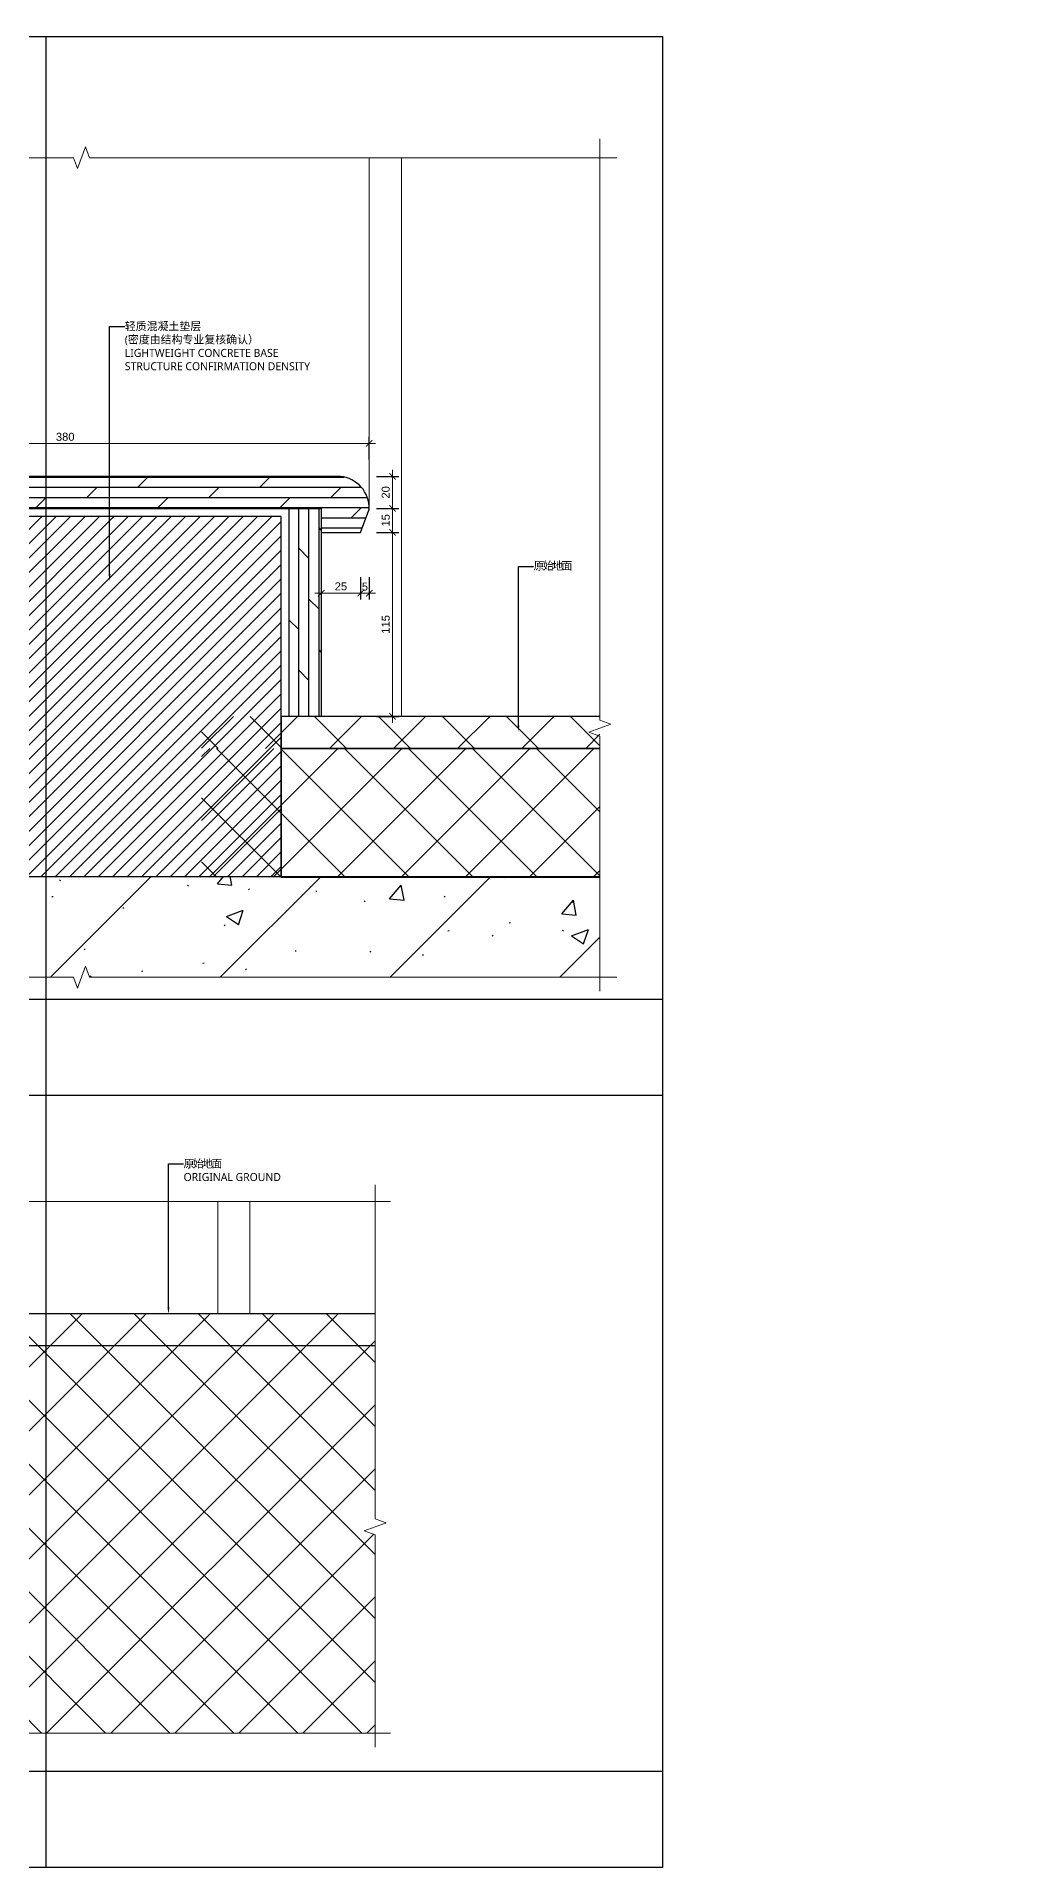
# Model space of a CAD drawing. Header units: millimetres. Extents: x 6321 to 48194, y 123 to 15211.
# Drawn here: x 46098 to 46703, y 8085 to 9229 of the extents above; entities that cross this region are included whole.
import ezdxf
from ezdxf import colors
from ezdxf.entities.mleader import LeaderData, LeaderLine
from ezdxf.math import Vec2, Vec3

# ---------------------------------------------------------------- set-up
doc = ezdxf.new("R2010")
doc.units = ezdxf.units.MM
for name, color, linetype in [('0 @ 2', 7, 'Continuous'), ('I-DETL-LW01', 1, 'Continuous'), ('I-DETL-LW02', 2, 'Continuous'), ('IA10-16 Floor Detail$0$I-SECT-LW09', 9, 'Continuous'), ('WALL TYPE$0$I-SECT-LW03', 3, 'Continuous')]:
    doc.layers.add(name, color=color, linetype=linetype)
for name, color, linetype, lineweight in [('_ACM-A-ANNO-DIMS', 2, 'Continuous', 13), ('_ACM-A-DETL-PATT', 8, 'Continuous', 0), ('_ACM-A-DETL-THIN', 2, 'Continuous', 9)]:
    doc.layers.add(name, color=color, linetype=linetype, lineweight=lineweight)
doc.styles.add('Arial', font='ARIALUNI.ttf')
doc.styles.add('Arial_1', font='arial.ttf', dxfattribs={"height": 75})
doc.dimstyles.new('Aec-Arch-M-2', dxfattribs={"dimscale": 2, "dimtxt": 2.5, "dimasz": 2, "dimexe": 2, "dimexo": 2, "dimgap": 0.8, "dimtad": 1, "dimdec": 0, "dimrnd": 1, "dimzin": 3, "dimdsep": 46, "dimtxsty": 'Arial', "dimblk": 'WALL TYPE$0$_ArchTick', "dimcen": 2.5, "dimdle": 2, "dimclrd": 256, "dimclre": 256, "dimclrt": 256, "dimazin": 2, "dimtfac": 0.75, "dimtdec": 0, "dimtix": 1, "dimtmove": 2, "dimatfit": 2, "dimfxl": 5, "dimfxlon": 1, "dimtolj": 1, "dimtzin": 0, "dimlwd": -1, "dimarcsym": 0})
pattern_1 = [(45, (113602.47, 4907.002), (-20.00002, 20.00002), []), (135, (113602.47, 4907.002), (-20.00002, -20.00002), [])]

# ---------------------------------------------------------------- blocks, each defined once
blk = doc.blocks.new('WALL TYPE$0$_ArchTick')
at = {"color": 0, "linetype": 'ByBlock', "const_width": 0.15}
blk.add_lwpolyline([(-0.5, -0.5), (0.5, 0.5)], dxfattribs=at)
blk = doc.blocks.new('*D114')
at = {"layer": '_ACM-A-ANNO-DIMS', "linetype": 'Continuous', "lineweight": -2, "ltscale": 2, "transparency": 16777216}
for p, q in [((46310, 8919), (46324, 8919)), ((46310, 8804), (46324, 8804))]:
    blk.add_line(p, q, dxfattribs=at)
at = {"layer": '_ACM-A-ANNO-DIMS', "ltscale": 2, "transparency": 16777216}
blk.add_line((46320, 8800), (46320, 8923), dxfattribs=at)
at = {"layer": 'Defpoints', "color": 0, "linetype": 'Continuous', "ltscale": 2, "transparency": 16777216}
for p in [(46275.5, 8919), (46320, 8919), (46275.5, 8804)]:
    blk.add_point(p, dxfattribs=at)
at = {"layer": '_ACM-A-ANNO-DIMS', "linetype": 'Continuous', "ltscale": 2, "transparency": 16777216, "xscale": 4, "yscale": 4, "zscale": 4}
for p, rotation in [((46320, 8919), 90), ((46320, 8804), 270)]:
    blk.add_blockref('WALL TYPE$0$_ArchTick', p, dxfattribs=dict(at, rotation=rotation))
at = {"layer": '_ACM-A-ANNO-DIMS', "linetype": 'Continuous', "ltscale": 2, "transparency": 16777216, "insert": (46315.8, 8861.5), "char_height": 5, "attachment_point": 5, "rotation": 90, "style": 'Arial'}
blk.add_mtext('\\A1;115', dxfattribs=at)
blk = doc.blocks.new('*D113')
at = {"layer": '_ACM-A-ANNO-DIMS', "ltscale": 2, "transparency": 16777216}
blk.add_line((46320, 8915), (46320, 8938), dxfattribs=at)
at = {"layer": '_ACM-A-ANNO-DIMS', "linetype": 'Continuous', "lineweight": -2, "ltscale": 2, "transparency": 16777216}
for p, q in [((46310, 8934), (46324, 8934)), ((46310, 8919), (46324, 8919))]:
    blk.add_line(p, q, dxfattribs=at)
at = {"layer": 'Defpoints', "color": 0, "linetype": 'Continuous', "ltscale": 2, "transparency": 16777216}
for p in [(46275.5, 8934), (46320, 8934), (46275.5, 8919)]:
    blk.add_point(p, dxfattribs=at)
at = {"layer": '_ACM-A-ANNO-DIMS', "linetype": 'Continuous', "ltscale": 2, "transparency": 16777216, "xscale": 4, "yscale": 4, "zscale": 4}
for p, rotation in [((46320, 8934), 90), ((46320, 8919), 270)]:
    blk.add_blockref('WALL TYPE$0$_ArchTick', p, dxfattribs=dict(at, rotation=rotation))
at = {"layer": '_ACM-A-ANNO-DIMS', "linetype": 'Continuous', "ltscale": 2, "transparency": 16777216, "insert": (46315.8, 8926.5), "char_height": 5, "attachment_point": 5, "rotation": 90, "style": 'Arial'}
blk.add_mtext('\\A1;15', dxfattribs=at)
blk = doc.blocks.new('*D112')
at = {"layer": '_ACM-A-ANNO-DIMS', "ltscale": 2, "transparency": 16777216}
blk.add_line((46320, 8930), (46320, 8958), dxfattribs=at)
at = {"layer": '_ACM-A-ANNO-DIMS', "linetype": 'Continuous', "lineweight": -2, "ltscale": 2, "transparency": 16777216}
for p, q in [((46310, 8954), (46324, 8954)), ((46310, 8934), (46324, 8934))]:
    blk.add_line(p, q, dxfattribs=at)
at = {"layer": 'Defpoints', "color": 0, "linetype": 'Continuous', "ltscale": 2, "transparency": 16777216}
for p in [(46275.5, 8954), (46320, 8954), (46275.5, 8934)]:
    blk.add_point(p, dxfattribs=at)
at = {"layer": '_ACM-A-ANNO-DIMS', "linetype": 'Continuous', "ltscale": 2, "transparency": 16777216, "xscale": 4, "yscale": 4, "zscale": 4}
for p, rotation in [((46320, 8954), 90), ((46320, 8934), 270)]:
    blk.add_blockref('WALL TYPE$0$_ArchTick', p, dxfattribs=dict(at, rotation=rotation))
at = {"layer": '_ACM-A-ANNO-DIMS', "linetype": 'Continuous', "ltscale": 2, "transparency": 16777216, "insert": (46315.8, 8944), "char_height": 5, "attachment_point": 5, "rotation": 90, "style": 'Arial'}
blk.add_mtext('\\A1;20', dxfattribs=at)
blk = doc.blocks.new('*D91')
at = {"layer": '_ACM-A-ANNO-DIMS', "ltscale": 2, "transparency": 16777216}
blk.add_line((46309.5, 8974.6), (45921.8, 8974.6), dxfattribs=at)
at = {"layer": '_ACM-A-ANNO-DIMS', "linetype": 'Continuous', "lineweight": -2, "ltscale": 2, "transparency": 16777216}
for p, q in [((45925.8, 8964.6), (45925.8, 8978.6)), ((46305.5, 8964.6), (46305.5, 8978.6))]:
    blk.add_line(p, q, dxfattribs=at)
at = {"layer": 'Defpoints', "color": 0, "linetype": 'Continuous', "ltscale": 2, "transparency": 16777216}
for p in [(45925.8, 8974.6), (45925.8, 8954), (46305.5, 8934.2)]:
    blk.add_point(p, dxfattribs=at)
at = {"layer": '_ACM-A-ANNO-DIMS', "linetype": 'Continuous', "ltscale": 2, "transparency": 16777216, "xscale": 4, "yscale": 4, "zscale": 4, "rotation": 180}
blk.add_blockref('WALL TYPE$0$_ArchTick', (45925.8, 8974.6), dxfattribs=at)
at = {"layer": '_ACM-A-ANNO-DIMS', "linetype": 'Continuous', "ltscale": 2, "transparency": 16777216, "xscale": 4, "yscale": 4, "zscale": 4}
blk.add_blockref('WALL TYPE$0$_ArchTick', (46305.5, 8974.6), dxfattribs=at)
at = {"layer": '_ACM-A-ANNO-DIMS', "linetype": 'Continuous', "ltscale": 2, "transparency": 16777216, "insert": (46115.6, 8978.7), "char_height": 5, "attachment_point": 5, "style": 'Arial'}
blk.add_mtext('\\A1;380', dxfattribs=at)
blk = doc.blocks.new('*D115')
at = {"layer": '_ACM-A-ANNO-DIMS', "lineweight": -2, "transparency": 16777216}
for p, q in [((46300.1, 8891), (46300.1, 8877)), ((46305.5, 8891), (46305.5, 8877))]:
    blk.add_line(p, q, dxfattribs=at)
at = {"layer": '_ACM-A-ANNO-DIMS', "transparency": 16777216}
for p, q in [((46300.1, 8881), (46296.1, 8881)), ((46305.5, 8881), (46300.1, 8881)), ((46305.5, 8881), (46309.5, 8881))]:
    blk.add_line(p, q, dxfattribs=at)
at = {"layer": 'Defpoints', "color": 0, "transparency": 16777216}
for p in [(46305.5, 8934.2), (46300.1, 8919), (46300.1, 8881)]:
    blk.add_point(p, dxfattribs=at)
at = {"layer": '_ACM-A-ANNO-DIMS', "transparency": 16777216, "xscale": 4, "yscale": 4, "zscale": 4}
blk.add_blockref('WALL TYPE$0$_ArchTick', (46300.1, 8881), dxfattribs=at)
at = {"layer": '_ACM-A-ANNO-DIMS', "transparency": 16777216, "xscale": 4, "yscale": 4, "zscale": 4, "rotation": 180}
blk.add_blockref('WALL TYPE$0$_ArchTick', (46305.5, 8881), dxfattribs=at)
at = {"layer": '_ACM-A-ANNO-DIMS', "transparency": 16777216, "insert": (46302.8, 8885.1), "char_height": 5, "attachment_point": 5, "style": 'Arial'}
blk.add_mtext('\\A1;5', dxfattribs=at)
blk = doc.blocks.new('*D116')
at = {"layer": '_ACM-A-ANNO-DIMS', "lineweight": -2, "transparency": 16777216}
for p, q in [((46275.5, 8891), (46275.5, 8877)), ((46300.1, 8891), (46300.1, 8877))]:
    blk.add_line(p, q, dxfattribs=at)
at = {"layer": '_ACM-A-ANNO-DIMS', "transparency": 16777216}
blk.add_line((46304.1, 8881), (46271.5, 8881), dxfattribs=at)
at = {"layer": 'Defpoints', "color": 0, "transparency": 16777216}
for p in [(46275.5, 8919), (46300.1, 8919), (46275.5, 8881)]:
    blk.add_point(p, dxfattribs=at)
at = {"layer": '_ACM-A-ANNO-DIMS', "transparency": 16777216, "xscale": 4, "yscale": 4, "zscale": 4, "rotation": 180}
blk.add_blockref('WALL TYPE$0$_ArchTick', (46275.5, 8881), dxfattribs=at)
at = {"layer": '_ACM-A-ANNO-DIMS', "transparency": 16777216, "xscale": 4, "yscale": 4, "zscale": 4}
blk.add_blockref('WALL TYPE$0$_ArchTick', (46300.1, 8881), dxfattribs=at)
at = {"layer": '_ACM-A-ANNO-DIMS', "transparency": 16777216, "insert": (46287.8, 8885.2), "char_height": 5, "attachment_point": 5, "style": 'Arial'}
blk.add_mtext('\\A1;25', dxfattribs=at)

msp = doc.modelspace()

# ---------------------------------------------------------------- hatches: boundary and pattern name
h = msp.add_hatch()
h.set_pattern_fill('0-钢筋混凝土001-DOM', color=251, scale=15, pattern_type=2)
h.set_pattern_definition([(45, (1719.91, 3711.13), (-53.03301, 53.03301), []), (50, (1719.91, 3711.13), (107.58903, -9.41282), [11.25, -123.75]), (355, (1719.91, 3711.13), (-20.8127, 112.82882), [9, -99]), (100.4514, (1728.87, 3710.35), (86.7764, 103.41593), [9.56103, -105.17132]), (46.1842, (1719.9, 3741.13), (160.08616, -24.82785), [16.875, -185.625]), (96.6356, (1733.25, 3739.06), (140.1994, 146.1177), [14.34154, -157.75695]), (351.1842, (1719.9, 3741.13), (140.1993, 146.1178), [13.5, -148.5]), (21, (1734.91, 3733.63), (89.53606, -60.39283), [11.25, -123.75]), (326, (1734.91, 3733.63), (36.4973, 108.7725), [9, -99]), (71.4514, (1742.37, 3728.6), (126.0334, 48.37957), [9.56103, -105.17132]), (37.5, (1719.907, 3711.133), (1.823978, 49.934078), [0.75, -97.8, 0.75, -100.5, 0.75, -99.375]), (7.5, (1719.907, 3711.133), (39.46043, 59.161757), [0.75, -57.3, 0.75, -95.55, 0.75, -37.875]), (327.5, (1686.457, 3711.133), (80.073365, -3.38323), [0.75, -37.5, 0.75, -117, 0.75, -155.25]), (317.5, (1671.46, 3711.13), (87.47793, 15.01575), [0.75, -48.75, 0.75, -77.7, 0.75, -110.25])])
h.paths.add_polyline_path([(46120.8, 8641), (46123.3, 8634.2), (46128.3, 8647.9), (46130.8, 8641), (46449.6, 8641), (46449.6, 8704), (45790.2, 8704), (45790.2, 8641)])
at = {"layer": '_ACM-A-DETL-PATT'}
h = msp.add_hatch(dxfattribs=at)
h.set_pattern_fill('ANSI31', color=251, scale=2)
h.set_pattern_definition([(45, (45660.45, 8703.9546), (-4.49013, 4.49013), [])])
h.paths.add_polyline_path([(46250.5, 8704), (46250.5, 8929), (45900.8, 8929), (45900.8, 9079), (45790.2, 9079), (45790.2, 8801.7), (45797.1, 8799.2), (45783.4, 8794.2), (45790.2, 8791.7), (45790.2, 8704)])
h = msp.add_hatch(dxfattribs=at)
h.set_pattern_fill('多孔材料', color=251, scale=10, pattern_type=2)
h.set_pattern_definition([(45, (114346.017, 5529.22), (-20.00002, 20.00002), []), (135, (114346.017, 5529.22), (-20.00002, -20.00002), [])])
h.paths.add_polyline_path([(46200.8, 8804), (46200.8, 8784), (46449.6, 8784), (46449.6, 8804)])
h = msp.add_hatch(dxfattribs=at)
h.set_pattern_fill('多孔材料', color=251, scale=10, pattern_type=2)
h.set_pattern_definition([(45, (69987.94, -2233.962), (-20.00002, 20.00002), []), (135, (69987.94, -2233.962), (-20.00002, -20.00002), [])])
h.paths.add_polyline_path([(46449.6, 8703.6), (46449.6, 8729.6), (46456.4, 8732.1), (46442.7, 8737.1), (46449.6, 8739.6), (46449.6, 8784), (46200.8, 8784), (46200.8, 8703.6)])
h = msp.add_hatch(dxfattribs=at)
h.set_pattern_fill('多孔材料', color=251, scale=10, pattern_type=2)
h.set_pattern_definition(pattern_1)
h.paths.add_polyline_path([(46309.2, 8410.7), (46309.2, 8430.7), (46001, 8430.7), (46001, 8305.7), (46021, 8305.7), (46021, 8410.7)])
h = msp.add_hatch(dxfattribs=at)
h.set_pattern_fill('多孔材料', color=251, scale=10, pattern_type=2)
h.set_pattern_definition(pattern_1)
h.paths.add_polyline_path([(46309.2, 8168.6), (46309.2, 8292.6), (46302.3, 8295.1), (46316.1, 8300.1), (46309.2, 8302.6), (46309.2, 8410.7), (46021, 8410.7), (46021, 8305.7), (46001, 8305.7), (45671, 8305.7), (45671, 8180.7), (45454.2, 8180.7), (45454.2, 8168.6), (45685, 8168.6), (45687.5, 8175.5), (45692.5, 8161.7), (45695, 8168.6)])
at = {"layer": 'IA10-16 Floor Detail$0$I-SECT-LW09'}
h = msp.add_hatch(dxfattribs=at)
h.set_pattern_fill('DOLMIT', color=251)
h.set_pattern_definition([(0, (-98.7956, 0), (0, 6.35), []), (45, (-98.796, 0), (-12.6999913, 12.6999913), [8.980256, -17.960512])])
edge = h.paths.add_edge_path()
edge.add_line((46275.5, 8934), (46275.5, 8919))
edge.add_line((46275.5, 8919), (46300.1, 8919))
edge.add_line((46300.1, 8919), (46305.3, 8932.9))
edge.add_arc((46295.5, 8934.7), 10, 349.6584, 364.2124)
edge.add_arc((46285.5, 8934), 20, 4.2124, 90)
edge.add_line((46285.5, 8954), (45905.8, 8954))
edge.add_line((45905.8, 8954), (45905.8, 8934))
edge.add_line((45905.8, 8934), (46275.5, 8934))
h = msp.add_hatch(dxfattribs=at)
h.set_pattern_fill('DOLMIT', color=251, angle=90)
h.set_pattern_definition([(90, (-49.049, 0), (-6.35, 4e-16), []), (135, (-49.049, 0), (-12.6999913, -12.6999913), [8.980256, -17.960512])])
h.paths.add_polyline_path([(46255.5, 8934), (46275.5, 8934), (46275.5, 8804), (46255.5, 8804)])

# ---------------------------------------------------------------- linework, layer by layer
at = {"layer": '_ACM-A-ANNO-DIMS', "linetype": 'Continuous', "ltscale": 2}
for points, elevation in [([(46449.6, 9165), (46449.6, 8801.7), (46456.4, 8799.2), (46442.7, 8794.2), (46449.6, 8791.7), (46449.6, 8632.3)], 3.6), ([(45780.6, 9153.1), (46120.8, 9153.1), (46123.3, 9146.3), (46128.3, 9160), (46130.8, 9153.1), (46460.2, 9153.1)], 3.6), ([(46318.8, 8500.8), (45695, 8500.8), (45692.5, 8493.9), (45687.5, 8507.7), (45685, 8500.8), (45444.4, 8500.8)], -7.3), ([(46309.2, 8511.2), (46309.2, 8302.6), (46316.1, 8300.1), (46302.3, 8295.1), (46309.2, 8292.6), (46309.2, 8159.9)], -3.6), ([(46318.8, 8168.6), (45695, 8168.6), (45692.5, 8161.7), (45687.5, 8175.5), (45685, 8168.6), (45444.4, 8168.6)], -7.3)]:
    msp.add_lwpolyline(points, dxfattribs=dict(at, elevation=elevation))
msp.add_lwpolyline([(45780.6, 8641), (46120.8, 8641), (46123.3, 8634.2), (46128.3, 8647.9), (46130.8, 8641), (46460.2, 8641)], dxfattribs=at)
at = {"layer": '_ACM-A-DETL-THIN', "color": 8}
for points in [[(46305.5, 9153.1), (46305.5, 8934.7)], [(46325.6, 9153.1), (46325.6, 8804)], [(46210.9, 8500.8), (46210.9, 8430.7)], [(46231, 8500.8), (46231, 8430.7)]]:
    msp.add_lwpolyline(points, dxfattribs=at)
at = {"layer": 'Defpoints', "color": 251}
for p, q in [((46103.5, 9228.8), (46103.5, 8084.8)), ((45019.4, 8627.3), (46488.6, 8627.3)), ((45019.4, 8567.3), (46488.6, 8567.3)), ((45019.4, 8144.8), (46488.6, 8144.8))]:
    msp.add_line(p, q, dxfattribs=at)
at = {"layer": 'Defpoints', "color": 1}
msp.add_lwpolyline([(46488.6, 8084.8), (45019.4, 8084.8), (45019.4, 9228.8), (46488.6, 9228.8)], close=True, dxfattribs=at)
at = {"layer": 'I-DETL-LW01'}
msp.add_lwpolyline([(46250.5, 8704), (46250.5, 8929), (45900.8, 8929), (45900.8, 9079), (45790.2, 9079)], dxfattribs=at)
at = {"layer": 'I-DETL-LW02'}
msp.add_lwpolyline([(46275.5, 8934), (46275.5, 8919), (46300.1, 8919), (46305.3, 8932.9, 0.06359), (46305.5, 8935.4, 0.39284), (46285.5, 8954), (45905.8, 8954), (45905.8, 8934)], format="xyb", close=True, dxfattribs=at)
msp.add_lwpolyline([(46255.5, 8934), (46275.5, 8934), (46275.5, 8804), (46255.5, 8804)], close=True, dxfattribs=at)
for points in [[(46449.6, 8804), (46250.5, 8804), (46250.5, 8784), (46449.6, 8784)], [(46449.6, 8784), (46250.5, 8784), (46250.5, 8703.6), (46449.6, 8703.6)], [(46309.2, 8410.7), (46021, 8410.7)]]:
    msp.add_lwpolyline(points, dxfattribs=at)
at = {"layer": 'WALL TYPE$0$I-SECT-LW03'}
for points in [[(45790.2, 8704), (46449.6, 8704)], [(46309.2, 8430.7), (46001, 8430.7), (46001, 8305.7), (45671, 8305.7), (45671, 8180.7), (45454.2, 8180.7)]]:
    msp.add_lwpolyline(points, dxfattribs=at)

# ---------------------------------------------------------------- dimensions: what is measured, and where the dimension line sits
at = {"layer": '_ACM-A-ANNO-DIMS', "linetype": 'Continuous', "ltscale": 2}
dim = msp.add_linear_dim(base=(45925.8, 8974.6), p1=(46305.5, 8934.2), p2=(45925.8, 8954), dimstyle='Aec-Arch-M-2', override={"dimrnd": 5}, dxfattribs=at)
dim.commit()
dim.dimension.update_dxf_attribs({"geometry": '*D91', "text_midpoint": (46115.6, 8978.7)})
for base, p1, p2, picture, middle in [((46320, 8954), (46275.5, 8934), (46275.5, 8954), '*D112', (46315.8, 8944)), ((46320, 8934), (46275.5, 8919), (46275.5, 8934), '*D113', (46315.8, 8926.5)), ((46320, 8919), (46275.5, 8804), (46275.5, 8919), '*D114', (46315.8, 8861.5))]:
    dim = msp.add_linear_dim(base=base, p1=p1, p2=p2, angle=90, dimstyle='Aec-Arch-M-2', override={"dimrnd": 5}, dxfattribs=at)
    dim.commit()
    dim.dimension.update_dxf_attribs({"geometry": picture, "text_midpoint": middle})
at = {"layer": '_ACM-A-ANNO-DIMS'}
for base, p1, p2, picture, middle in [((46300.1, 8881), (46305.5, 8934.2), (46300.1, 8919), '*D115', (46302.8, 8885.1)), ((46275.5, 8881), (46300.1, 8919), (46275.5, 8919), '*D116', (46287.8, 8885.2))]:
    dim = msp.add_linear_dim(base=base, p1=p1, p2=p2, dimstyle='Aec-Arch-M-2', override={"dimzin": 8}, dxfattribs=at)
    dim.commit()
    dim.dimension.update_dxf_attribs({"geometry": picture, "text_midpoint": middle})

# ---------------------------------------------------------------- leaders
at = {"layer": '0 @ 2'}
ml = msp.add_multileader_mtext('Standard', dxfattribs=at)
ml.set_content('{\\fMicrosoft YaHei|b0|i0|c134|p34;轻质混凝土垫层\\P(密度由结构专业复核确认）\\PLIGHTWEIGHT CONCRETE BASE\\PSTRUCTURE CONFIRMATION DENSITY}', color=256, style='Arial_1')
ml.set_leader_properties(color=2)
ml.build(insert=Vec2(0, 0))
ml.multileader.update_dxf_attribs({"text_left_attachment_type": 2, "dogleg_length": 4.74, "scale": 2})
ctx = ml.context
ctx.base_point, ctx.scale, ctx.char_height, ctx.landing_gap_size, ctx.plane_origin = Vec3(46152.8, 9047.7), 2, 5, 0.006, Vec3(45924.2, 10673.2)
ctx.right_attachment = 6
notes = []
notes.append((ctx, [(0, (1, 1, 0), (46143.3, 9047.7), (1, 0), 9.48, [(1, [(46143.3, 8888.8)], 0, [])])]))
ctx.mtext.insert, ctx.mtext.width = Vec3(46152.8, 9050.3), 147.307
ml = msp.add_multileader_mtext('Standard', dxfattribs=at)
ml.set_content('\\pxsm1,ql,t0.75;{\\fSimHei|b0|i0|c134|p49;\\T0.85;原始地面}', color=256, style='Arial_1')
ml.set_leader_properties(color=2)
ml.build(insert=Vec2(0, 0))
ml.multileader.update_dxf_attribs({"text_left_attachment_type": 2, "dogleg_length": 4.74, "scale": 2})
ctx = ml.context
ctx.base_point, ctx.scale, ctx.char_height, ctx.landing_gap_size, ctx.plane_origin = Vec3(46408.2, 8897.7), 2, 5, 0.006, Vec3(46038.7, 10523.2)
ctx.right_attachment = 6
notes.append((ctx, [(0, (1, 1, 0), (46398.7, 8897.7), (1, 0), 9.48, [(1, [(46398.7, 8794.5)], 0, [])])]))
ctx.mtext.insert, ctx.mtext.width = Vec3(46408.2, 8900.6), 147.307
ml = msp.add_multileader_mtext('Standard', dxfattribs=at)
ml.set_content('\\pxsm1,ql,t0.75;{\\fSimHei|b0|i0|c134|p49;\\T0.85;原始地面\\P\\ps*,q*,tz;\\fMicrosoft YaHei|b0|i0|c134|p34;\\T1;ORIGINAL GROUND}', color=256, style='Arial_1')
ml.set_leader_properties(color=2)
ml.build(insert=Vec2(0, 0))
ml.multileader.update_dxf_attribs({"text_left_attachment_type": 2, "dogleg_length": 4.74, "scale": 2})
ctx = ml.context
ctx.base_point, ctx.scale, ctx.char_height, ctx.landing_gap_size, ctx.plane_origin = Vec3(46189.5, 8524.5), 2, 5, 0.006, Vec3(45961, 10149.9)
ctx.right_attachment = 6
notes.append((ctx, [(0, (1, 1, 0), (46180.1, 8524.5), (1, 0), 9.48, [(1, [(46180.1, 8430.7)], 0, [])])]))
ctx.mtext.insert, ctx.mtext.width = Vec3(46189.5, 8527), 147.307
ml = msp.add_multileader_mtext('Standard', dxfattribs=at)
ml.set_content('\\pxsm1,ql,t0.75;{\\fSimHei|b0|i0|c134|p49;\\T0.85;原始地面\\P\\ps*,q*,tz;\\fMicrosoft YaHei|b0|i0|c134|p34;\\T1;ORIGINAL GROUND}', color=256, style='Arial_1')
ml.set_leader_properties(color=2)
ml.build(insert=Vec2(0, 0))
ml.multileader.update_dxf_attribs({"text_left_attachment_type": 2, "dogleg_length": 4.74, "scale": 2})
ctx = ml.context
ctx.base_point, ctx.scale, ctx.char_height, ctx.landing_gap_size, ctx.plane_origin = Vec3(45905.5, 8424.5), 2, 5, 0.006, Vec3(45677, 10049.9)
ctx.right_attachment = 6
notes.append((ctx, [(0, (1, 1, 0), (45896.1, 8424.5), (1, 0), 9.48, [(1, [(45896.1, 8272.3)], 0, [])])]))
ctx.mtext.insert, ctx.mtext.width = Vec3(45905.5, 8427), 147.307
for ctx, leaders in notes:
    for number, flags, end, landing, length, lines in leaders:
        leader = LeaderData()
        leader.index, (leader.has_last_leader_line, leader.has_dogleg_vector, leader.attachment_direction) = number, flags
        leader.last_leader_point, leader.dogleg_vector, leader.dogleg_length = Vec3(end), Vec3(landing), length
        for number, points, colour, breaks in lines:
            line = LeaderLine()
            line.index, line.vertices, line.color, line.breaks = number, Vec3.list(points), colors.encode_raw_color(colour), breaks
            leader.lines.append(line)
        ctx.leaders.append(leader)

doc.saveas('drawing.dxf')
